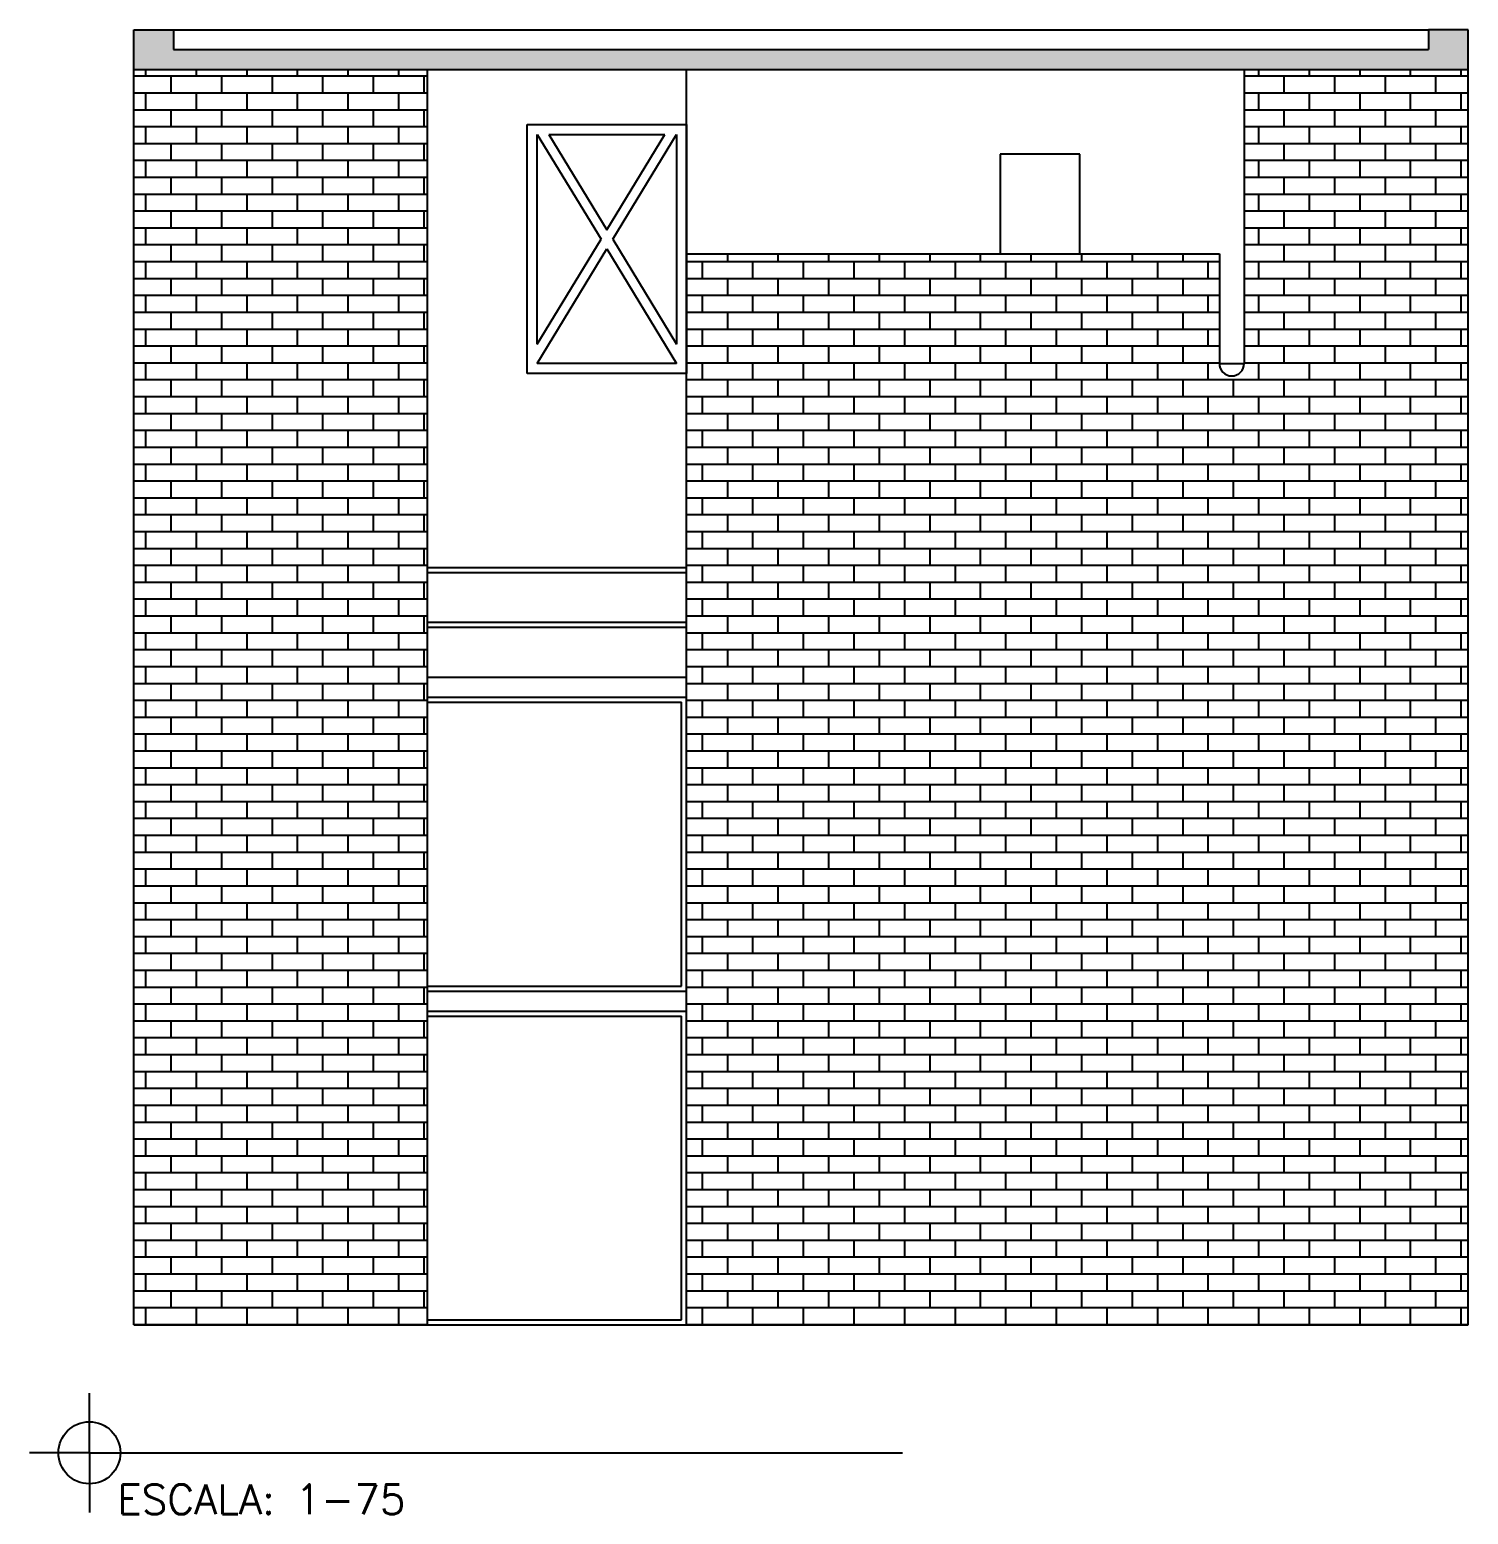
# Model space of a CAD drawing. Header units: millimetres. Extents: x 4 to 107, y -19 to 38.
# Drawn here: x 48.87 to 63.32, y 23.33 to 38.23 of the extents above; entities that cross this region are included whole.
import ezdxf

# ---------------------------------------------------------------- set-up
doc = ezdxf.new("R2010")
doc.units = ezdxf.units.MM
for name, color, linetype in [('ALVENARIA', 4, 'Continuous'), ('CAIXILHOS', 1, 'Continuous'), ('HACHURA', 253, 'Continuous'), ('TEXTOS', 2, 'Continuous')]:
    doc.layers.add(name, color=color, linetype=linetype)
doc.styles.add('Simples padrao', font='simplex.shx', dxfattribs={"height": 0.025})

msp = doc.modelspace()

# ---------------------------------------------------------------- hatches: boundary and pattern name
at = {"layer": 'HACHURA', "ltscale": 0.025}
h = msp.add_hatch(color=256, dxfattribs=at)
h.dxf.hatch_style = 1
h.paths.add_polyline_path([(63.317, 38.23), (62.917, 38.23), (62.917, 38.03), (50.317, 38.03), (50.317, 38.23), (49.917, 38.23), (49.917, 37.83), (63.317, 37.83)])
h = msp.add_hatch(dxfattribs=at)
h.set_pattern_fill('AR-BRSTD', color=256, scale=0.0025)
h.paths.add_polyline_path([(52.867, 37.83), (49.917, 37.83), (49.917, 25.23), (52.867, 25.23)])
h.paths.add_polyline_path([(63.317, 37.83), (61.067, 37.83), (61.067, 34.88, -1), (60.817, 34.88), (60.817, 35.98), (55.467, 35.98), (55.467, 34.88), (55.467, 31.53), (55.467, 28.38), (55.467, 25.23), (63.317, 25.23)])

# ---------------------------------------------------------------- linework, layer by layer
at = {"layer": 'ALVENARIA', "ltscale": 0.025}
for p, q in [((49.917, 37.83), (49.917, 38.23)), ((49.917, 38.23), (50.317, 38.23)), ((50.317, 38.23), (50.317, 38.03)), ((63.317, 38.23), (62.917, 38.23)), ((62.917, 38.23), (62.917, 38.03)), ((63.317, 37.83), (63.317, 38.23)), ((50.317, 38.03), (62.917, 38.03)), ((49.917, 25.23), (49.917, 37.83)), ((49.917, 37.83), (63.317, 37.83)), ((52.867, 25.23), (52.867, 37.83)), ((55.467, 31.53), (55.467, 37.83)), ((61.067, 37.83), (61.067, 34.88)), ((63.317, 25.23), (63.317, 37.83)), ((55.467, 35.98), (60.817, 35.98)), ((60.817, 35.98), (60.817, 34.88)), ((60.817, 34.88), (61.067, 34.88)), ((52.867, 31.73), (55.467, 31.73)), ((52.867, 31.53), (55.467, 31.53)), ((55.467, 28.38), (55.467, 31.53)), ((52.867, 28.58), (55.467, 28.58)), ((52.867, 28.38), (55.467, 28.38)), ((55.467, 25.23), (55.467, 28.38)), ((49.917, 25.23), (63.317, 25.23))]:
    msp.add_line(p, q, dxfattribs=at)
at = {"layer": 'ALVENARIA', "color": 1, "ltscale": 0.025}
msp.add_line((50.317, 38.23), (62.917, 38.23), dxfattribs=at)
at = {"layer": 'ALVENARIA', "ltscale": 0.025}
msp.add_arc((60.942, 34.88), 0.125, 180, 0, dxfattribs=at)
at = {"layer": 'CAIXILHOS', "color": 3, "ltscale": 0.025}
for p, q in [((53.867, 34.78), (53.867, 37.28)), ((53.867, 37.28), (55.467, 37.28)), ((55.467, 37.28), (55.467, 34.78)), ((53.967, 35.073), (53.967, 37.18)), ((53.967, 37.18), (54.609, 36.127)), ((54.084, 37.18), (55.25, 37.18)), ((54.084, 37.18), (54.667, 36.223)), ((54.667, 36.223), (55.25, 37.18)), ((54.726, 36.127), (55.367, 37.18)), ((55.367, 37.18), (55.367, 35.073)), ((53.967, 35.073), (54.609, 36.127)), ((54.726, 36.127), (55.367, 35.073)), ((53.967, 34.88), (54.667, 36.03)), ((54.667, 36.03), (55.367, 34.88)), ((55.367, 34.88), (53.967, 34.88)), ((55.467, 34.78), (53.867, 34.78))]:
    msp.add_line(p, q, dxfattribs=at)
at = {"layer": 'CAIXILHOS', "color": 2, "ltscale": 0.025}
for p, q in [((59.417, 36.98), (58.617, 36.98)), ((58.617, 36.98), (58.617, 35.98)), ((59.417, 35.98), (59.417, 36.98))]:
    msp.add_line(p, q, dxfattribs=at)
at = {"layer": 'CAIXILHOS', "ltscale": 0.025}
for p, q in [((55.467, 32.83), (52.867, 32.83)), ((55.467, 32.78), (52.867, 32.78)), ((55.467, 32.28), (52.867, 32.28)), ((55.467, 32.23), (52.867, 32.23)), ((52.867, 31.48), (55.417, 31.48)), ((55.417, 28.63), (55.417, 31.48)), ((52.867, 28.63), (55.417, 28.63)), ((52.867, 28.33), (55.417, 28.33)), ((55.417, 25.28), (55.417, 28.33)), ((52.867, 25.28), (55.417, 25.28))]:
    msp.add_line(p, q, dxfattribs=at)
at = {"layer": 'TEXTOS'}
for q in [(49.471, 24.546), (48.871, 23.946), (49.471, 23.346), (57.634, 23.946)]:
    msp.add_line((49.471, 23.946), q, dxfattribs=at)
msp.add_circle((49.471, 23.946), 0.311, dxfattribs=at)

# ---------------------------------------------------------------- texts
at = {"layer": 'TEXTOS', "insert": (49.752, 23.629), "char_height": 0.3, "attachment_point": 1, "style": 'Simples padrao'}
msp.add_mtext_dynamic_manual_height_columns('ESCALA: 1-75', width=5.45919, gutter_width=0.125, heights=[0], dxfattribs=at)

doc.saveas('drawing.dxf')
